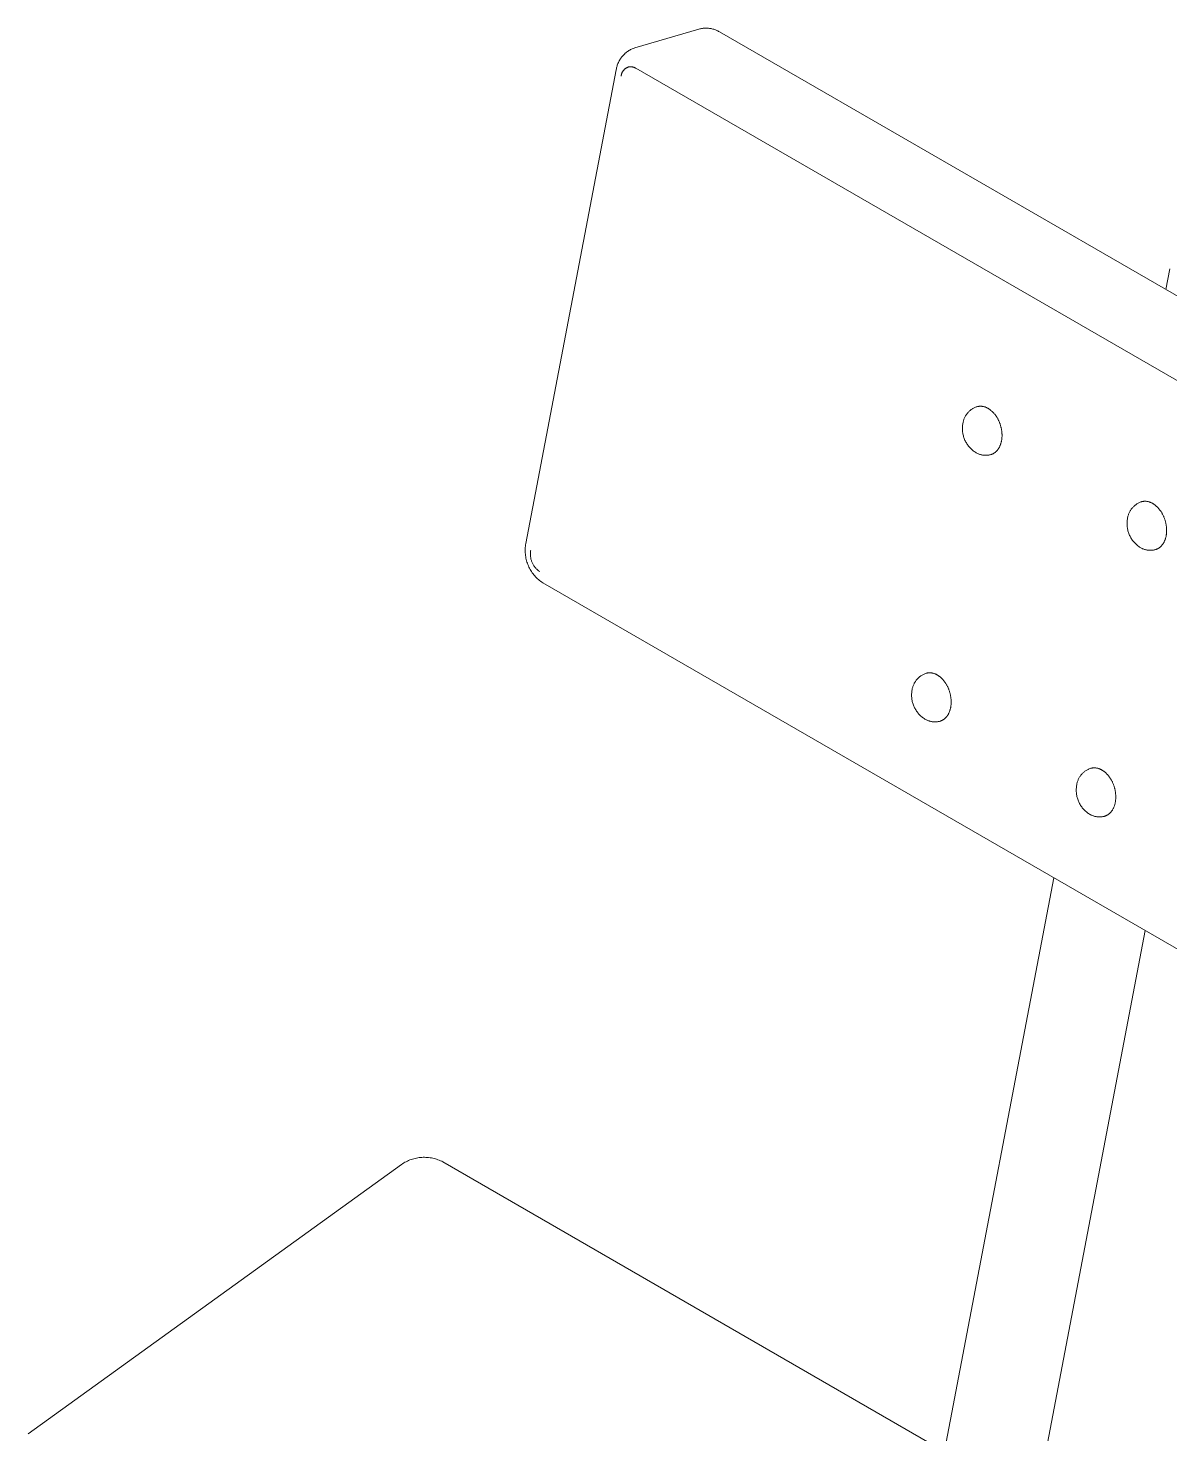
# Model space of a CAD drawing. Header units: millimetres. Extents: x -253 to 4295, y -442 to 2895.
# Drawn here: x 3063.4 to 3334.8, y 1346.2 to 1680.5 of the extents above; entities that cross this region are included whole.
import ezdxf

# ---------------------------------------------------------------- set-up
doc = ezdxf.new("R2010")
doc.units = ezdxf.units.MM
doc.layers.add('ZANO_R', color=7, linetype='Continuous', lineweight=0)

msp = doc.modelspace()

# ---------------------------------------------------------------- linework, layer by layer
at = {"layer": 'ZANO_R'}
for p, q in [((3207.64, 1675.79), (3222.84, 1680.22)), ((3222.84, 1680.22), (3223.04, 1680.28)), ((3223.04, 1680.28), (3223.24, 1680.32)), ((3223.24, 1680.32), (3223.45, 1680.36)), ((3223.45, 1680.36), (3223.66, 1680.4)), ((3223.66, 1680.4), (3223.87, 1680.42)), ((3223.87, 1680.42), (3224.07, 1680.44)), ((3224.07, 1680.44), (3224.28, 1680.45)), ((3224.28, 1680.45), (3224.49, 1680.46)), ((3224.49, 1680.46), (3224.7, 1680.45)), ((3224.7, 1680.45), (3224.91, 1680.44)), ((3224.91, 1680.44), (3225.12, 1680.43)), ((3225.12, 1680.43), (3225.33, 1680.4)), ((3225.33, 1680.4), (3225.54, 1680.37)), ((3225.54, 1680.37), (3225.75, 1680.33)), ((3225.75, 1680.33), (3225.95, 1680.29)), ((3225.95, 1680.29), (3226.16, 1680.23)), ((3226.16, 1680.23), (3226.36, 1680.18)), ((3226.36, 1680.18), (3226.56, 1680.11)), ((3226.56, 1680.11), (3226.75, 1680.04)), ((3226.75, 1680.04), (3226.95, 1679.96)), ((3226.95, 1679.96), (3227.14, 1679.87)), ((3227.14, 1679.87), (3227.33, 1679.78)), ((3227.33, 1679.78), (3227.51, 1679.68)), ((3227.51, 1679.68), (3227.7, 1679.58)), ((3227.7, 1679.58), (4222.85, 1105.03)), ((3205.13, 1674.3), (3205.3, 1674.46)), ((3205.3, 1674.46), (3205.47, 1674.6)), ((3205.47, 1674.6), (3205.64, 1674.74)), ((3205.64, 1674.74), (3205.83, 1674.88)), ((3205.83, 1674.88), (3206.01, 1675.01)), ((3206.01, 1675.01), (3206.2, 1675.13)), ((3206.2, 1675.13), (3206.4, 1675.25)), ((3206.4, 1675.25), (3206.6, 1675.35)), ((3206.6, 1675.35), (3206.8, 1675.46)), ((3206.8, 1675.46), (3207, 1675.55)), ((3207, 1675.55), (3207.21, 1675.64)), ((3207.21, 1675.64), (3207.42, 1675.72)), ((3207.42, 1675.72), (3207.64, 1675.79)), ((3203.26, 1671), (3203.31, 1671.22)), ((3203.31, 1671.22), (3203.37, 1671.44)), ((3203.37, 1671.44), (3203.44, 1671.65)), ((3203.44, 1671.65), (3203.52, 1671.87)), ((3203.52, 1671.87), (3203.6, 1672.08)), ((3203.6, 1672.08), (3203.69, 1672.29)), ((3203.69, 1672.29), (3203.79, 1672.49)), ((3203.79, 1672.49), (3203.89, 1672.69)), ((3203.89, 1672.69), (3204.01, 1672.89)), ((3204.01, 1672.89), (3204.12, 1673.08)), ((3204.12, 1673.08), (3204.25, 1673.27)), ((3204.25, 1673.27), (3204.38, 1673.45)), ((3204.38, 1673.45), (3204.52, 1673.63)), ((3204.52, 1673.63), (3204.66, 1673.81)), ((3204.66, 1673.81), (3204.81, 1673.98)), ((3204.81, 1673.98), (3204.97, 1674.14)), ((3204.97, 1674.14), (3205.13, 1674.3)), ((3205.77, 1671.09), (3205.85, 1671.13)), ((3205.85, 1671.13), (3205.93, 1671.17)), ((3205.93, 1671.17), (3206.02, 1671.2)), ((3206.09, 1671.22), (3206.02, 1671.2)), ((3206.17, 1671.24), (3206.09, 1671.22)), ((3206.24, 1671.25), (3206.17, 1671.24)), ((3206.32, 1671.26), (3206.24, 1671.25)), ((3206.4, 1671.27), (3206.32, 1671.26)), ((3206.48, 1671.27), (3206.4, 1671.27)), ((3206.55, 1671.28), (3206.48, 1671.27)), ((3206.63, 1671.28), (3206.55, 1671.28)), ((3206.71, 1671.28), (3206.63, 1671.28)), ((3206.79, 1671.27), (3206.71, 1671.28)), ((3206.86, 1671.26), (3206.79, 1671.27)), ((3206.94, 1671.25), (3206.86, 1671.26)), ((3207.02, 1671.24), (3206.94, 1671.25)), ((3207.09, 1671.22), (3207.02, 1671.24)), ((3207.17, 1671.21), (3207.09, 1671.22)), ((3207.25, 1671.19), (3207.17, 1671.21)), ((3207.32, 1671.16), (3207.25, 1671.19)), ((3207.39, 1671.14), (3207.32, 1671.16)), ((3207.47, 1671.11), (3207.39, 1671.14)), ((3181.69, 1557.89), (3203.17, 1670.56)), ((3203.17, 1670.56), (3203.21, 1670.78)), ((3203.21, 1670.78), (3203.26, 1671)), ((3204.34, 1669.02), (3204.36, 1669.11)), ((3204.36, 1669.11), (3204.37, 1669.2)), ((3204.37, 1669.2), (3204.39, 1669.29)), ((3204.39, 1669.29), (3204.41, 1669.38)), ((3204.41, 1669.38), (3204.43, 1669.47)), ((3204.43, 1669.47), (3204.46, 1669.55)), ((3204.46, 1669.55), (3204.49, 1669.64)), ((3204.49, 1669.64), (3204.52, 1669.72)), ((3204.52, 1669.72), (3204.55, 1669.8)), ((3204.55, 1669.8), (3204.59, 1669.89)), ((3204.59, 1669.89), (3204.63, 1669.97)), ((3204.63, 1669.97), (3204.68, 1670.05)), ((3204.68, 1670.05), (3204.72, 1670.12)), ((3204.72, 1670.12), (3204.77, 1670.2)), ((3204.77, 1670.2), (3204.82, 1670.27)), ((3204.82, 1670.27), (3204.88, 1670.35)), ((3204.88, 1670.35), (3204.93, 1670.42)), ((3204.93, 1670.42), (3204.99, 1670.49)), ((3204.99, 1670.49), (3205.05, 1670.55)), ((3205.05, 1670.55), (3205.11, 1670.62)), ((3205.11, 1670.62), (3205.18, 1670.68)), ((3205.18, 1670.68), (3205.25, 1670.74)), ((3205.25, 1670.74), (3205.32, 1670.8)), ((3205.32, 1670.8), (3205.39, 1670.85)), ((3205.39, 1670.85), (3205.46, 1670.9)), ((3205.46, 1670.9), (3205.54, 1670.95)), ((3205.54, 1670.95), (3205.61, 1671)), ((3205.61, 1671), (3205.69, 1671.05)), ((3205.69, 1671.05), (3205.77, 1671.09)), ((3207.54, 1671.08), (3207.47, 1671.11)), ((3207.61, 1671.04), (3207.54, 1671.08)), ((3207.68, 1671.01), (3207.61, 1671.04)), ((3207.74, 1670.97), (3207.68, 1671.01)), ((3207.81, 1670.93), (3207.74, 1670.97)), ((3207.81, 1670.93), (4202.96, 1096.38)), ((3333.86, 1618.28), (3334.81, 1623.25)), ((3285.86, 1587.48), (3285.92, 1587.64)), ((3285.92, 1587.64), (3285.99, 1587.79)), ((3285.99, 1587.79), (3286.06, 1587.95)), ((3286.06, 1587.95), (3286.14, 1588.1)), ((3286.14, 1588.1), (3286.22, 1588.24)), ((3286.22, 1588.24), (3286.31, 1588.39)), ((3286.31, 1588.39), (3286.4, 1588.53)), ((3286.4, 1588.53), (3286.5, 1588.67)), ((3286.5, 1588.67), (3286.6, 1588.81)), ((3286.6, 1588.81), (3286.71, 1588.94)), ((3286.71, 1588.94), (3286.82, 1589.07)), ((3286.82, 1589.07), (3286.94, 1589.19)), ((3286.94, 1589.19), (3287.06, 1589.31)), ((3287.06, 1589.31), (3287.18, 1589.43)), ((3287.18, 1589.43), (3287.31, 1589.54)), ((3287.31, 1589.54), (3287.44, 1589.65)), ((3287.44, 1589.65), (3287.58, 1589.75)), ((3287.58, 1589.75), (3287.71, 1589.85)), ((3287.71, 1589.85), (3287.86, 1589.94)), ((3287.86, 1589.94), (3288, 1590.03)), ((3288, 1590.03), (3288.15, 1590.11)), ((3288.15, 1590.11), (3288.3, 1590.19)), ((3288.3, 1590.19), (3288.45, 1590.26)), ((3288.45, 1590.26), (3288.61, 1590.33)), ((3288.61, 1590.33), (3288.77, 1590.39)), ((3288.77, 1590.39), (3288.93, 1590.45)), ((3289.04, 1590.47), (3288.93, 1590.45)), ((3289.15, 1590.5), (3289.04, 1590.47)), ((3289.27, 1590.52), (3289.15, 1590.5)), ((3289.38, 1590.53), (3289.27, 1590.52)), ((3289.5, 1590.54), (3289.38, 1590.53)), ((3289.61, 1590.55), (3289.5, 1590.54)), ((3289.73, 1590.55), (3289.61, 1590.55)), ((3289.84, 1590.55), (3289.73, 1590.55)), ((3289.96, 1590.55), (3289.84, 1590.55)), ((3290.08, 1590.54), (3289.96, 1590.55)), ((3290.19, 1590.53), (3290.08, 1590.54)), ((3290.31, 1590.51), (3290.19, 1590.53)), ((3290.42, 1590.5), (3290.31, 1590.51)), ((3290.53, 1590.47), (3290.42, 1590.5)), ((3290.64, 1590.44), (3290.53, 1590.47)), ((3290.76, 1590.41), (3290.64, 1590.44)), ((3290.87, 1590.38), (3290.76, 1590.41)), ((3290.98, 1590.34), (3290.87, 1590.38)), ((3291.08, 1590.3), (3290.98, 1590.34)), ((3291.19, 1590.25), (3291.08, 1590.3)), ((3291.29, 1590.2), (3291.19, 1590.25)), ((3291.4, 1590.15), (3291.29, 1590.2)), ((3291.5, 1590.09), (3291.4, 1590.15)), ((3291.6, 1590.03), (3291.5, 1590.09)), ((3291.69, 1589.98), (3291.6, 1590.03)), ((3291.78, 1589.92), (3291.69, 1589.98)), ((3291.88, 1589.86), (3291.78, 1589.92)), ((3291.97, 1589.79), (3291.88, 1589.86)), ((3292.06, 1589.73), (3291.97, 1589.79)), ((3292.16, 1589.66), (3292.06, 1589.73)), ((3292.25, 1589.58), (3292.16, 1589.66)), ((3292.34, 1589.51), (3292.25, 1589.58)), ((3292.44, 1589.42), (3292.34, 1589.51)), ((3292.53, 1589.34), (3292.44, 1589.42)), ((3292.62, 1589.25), (3292.53, 1589.34)), ((3292.71, 1589.16), (3292.62, 1589.25)), ((3292.8, 1589.07), (3292.71, 1589.16)), ((3292.89, 1588.97), (3292.8, 1589.07)), ((3292.98, 1588.87), (3292.89, 1588.97)), ((3293.07, 1588.77), (3292.98, 1588.87)), ((3293.16, 1588.67), (3293.07, 1588.77)), ((3293.24, 1588.56), (3293.16, 1588.67)), ((3293.33, 1588.45), (3293.24, 1588.56)), ((3293.41, 1588.33), (3293.33, 1588.45)), ((3293.49, 1588.21), (3293.41, 1588.33)), ((3293.57, 1588.1), (3293.49, 1588.21)), ((3293.65, 1587.97), (3293.57, 1588.1)), ((3293.73, 1587.85), (3293.65, 1587.97)), ((3293.8, 1587.72), (3293.73, 1587.85)), ((3293.87, 1587.59), (3293.8, 1587.72)), ((3293.95, 1587.46), (3293.87, 1587.59)), ((3285.49, 1585.35), (3285.5, 1585.58)), ((3285.49, 1585.12), (3285.49, 1585.35)), ((3285.5, 1584.89), (3285.49, 1585.12)), ((3285.5, 1585.58), (3285.51, 1585.81)), ((3285.52, 1584.66), (3285.5, 1584.89)), ((3285.51, 1585.81), (3285.54, 1586.04)), ((3285.54, 1584.43), (3285.52, 1584.66)), ((3285.54, 1586.04), (3285.57, 1586.27)), ((3285.57, 1584.21), (3285.54, 1584.43)), ((3285.57, 1586.27), (3285.61, 1586.49)), ((3285.61, 1586.49), (3285.63, 1586.66)), ((3285.63, 1586.66), (3285.67, 1586.83)), ((3285.67, 1586.83), (3285.71, 1586.99)), ((3285.71, 1586.99), (3285.75, 1587.15)), ((3285.75, 1587.15), (3285.8, 1587.32)), ((3285.8, 1587.32), (3285.86, 1587.48)), ((3294.01, 1587.33), (3293.95, 1587.46)), ((3294.08, 1587.19), (3294.01, 1587.33)), ((3294.14, 1587.05), (3294.08, 1587.19)), ((3294.21, 1586.92), (3294.14, 1587.05)), ((3294.27, 1586.78), (3294.21, 1586.92)), ((3294.32, 1586.63), (3294.27, 1586.78)), ((3294.38, 1586.49), (3294.32, 1586.63)), ((3294.43, 1586.35), (3294.38, 1586.49)), ((3294.48, 1586.2), (3294.43, 1586.35)), ((3294.53, 1586.06), (3294.48, 1586.2)), ((3294.57, 1585.91), (3294.53, 1586.06)), ((3294.61, 1585.76), (3294.57, 1585.91)), ((3294.65, 1585.62), (3294.61, 1585.76)), ((3294.69, 1585.47), (3294.65, 1585.62)), ((3294.72, 1585.32), (3294.69, 1585.47)), ((3294.75, 1585.17), (3294.72, 1585.32)), ((3294.78, 1585.03), (3294.75, 1585.17)), ((3294.8, 1584.88), (3294.78, 1585.03)), ((3294.82, 1584.74), (3294.8, 1584.88)), ((3294.84, 1584.59), (3294.82, 1584.74)), ((3294.86, 1584.45), (3294.84, 1584.59)), ((3294.87, 1584.3), (3294.86, 1584.45)), ((3294.88, 1584.16), (3294.87, 1584.3)), ((3285.61, 1583.98), (3285.57, 1584.21)), ((3285.66, 1583.75), (3285.61, 1583.98)), ((3285.71, 1583.53), (3285.66, 1583.75)), ((3285.78, 1583.31), (3285.71, 1583.53)), ((3285.85, 1583.09), (3285.78, 1583.31)), ((3285.92, 1582.88), (3285.85, 1583.09)), ((3286.01, 1582.66), (3285.92, 1582.88)), ((3286.1, 1582.45), (3286.01, 1582.66)), ((3286.2, 1582.24), (3286.1, 1582.45)), ((3286.31, 1582.04), (3286.2, 1582.24)), ((3286.42, 1581.84), (3286.31, 1582.04)), ((3286.54, 1581.64), (3286.42, 1581.84)), ((3286.67, 1581.45), (3286.54, 1581.64)), ((3286.8, 1581.27), (3286.67, 1581.45)), ((3286.94, 1581.08), (3286.8, 1581.27)), ((3287.09, 1580.91), (3286.94, 1581.08)), ((3287.24, 1580.73), (3287.09, 1580.91)), ((3294.29, 1580.86), (3294.35, 1580.99)), ((3294.35, 1580.99), (3294.41, 1581.11)), ((3294.41, 1581.11), (3294.46, 1581.24)), ((3294.46, 1581.24), (3294.52, 1581.38)), ((3294.52, 1581.38), (3294.56, 1581.51)), ((3294.56, 1581.51), (3294.61, 1581.64)), ((3294.61, 1581.64), (3294.65, 1581.78)), ((3294.65, 1581.78), (3294.69, 1581.92)), ((3294.69, 1581.92), (3294.72, 1582.06)), ((3294.72, 1582.06), (3294.75, 1582.19)), ((3294.75, 1582.19), (3294.78, 1582.33)), ((3294.78, 1582.33), (3294.8, 1582.45)), ((3294.8, 1582.45), (3294.82, 1582.57)), ((3294.82, 1582.57), (3294.84, 1582.69)), ((3294.84, 1582.69), (3294.86, 1582.82)), ((3294.86, 1582.82), (3294.87, 1582.94)), ((3294.87, 1582.94), (3294.88, 1583.07)), ((3294.89, 1584.02), (3294.88, 1584.16)), ((3294.88, 1583.07), (3294.89, 1583.2)), ((3294.9, 1583.88), (3294.89, 1584.02)), ((3294.89, 1583.2), (3294.9, 1583.33)), ((3294.9, 1583.74), (3294.9, 1583.88)), ((3294.9, 1583.6), (3294.9, 1583.74)), ((3294.9, 1583.47), (3294.9, 1583.6)), ((3294.9, 1583.33), (3294.9, 1583.47)), ((3287.39, 1580.57), (3287.24, 1580.73)), ((3287.56, 1580.4), (3287.39, 1580.57)), ((3287.73, 1580.25), (3287.56, 1580.4)), ((3287.9, 1580.1), (3287.73, 1580.25)), ((3288.08, 1579.95), (3287.9, 1580.1)), ((3288.26, 1579.81), (3288.08, 1579.95)), ((3288.45, 1579.68), (3288.26, 1579.81)), ((3288.64, 1579.56), (3288.45, 1579.68)), ((3288.78, 1579.48), (3288.64, 1579.56)), ((3288.91, 1579.41), (3288.78, 1579.48)), ((3289.05, 1579.34), (3288.91, 1579.41)), ((3289.2, 1579.27), (3289.05, 1579.34)), ((3289.34, 1579.21), (3289.2, 1579.27)), ((3289.49, 1579.16), (3289.34, 1579.21)), ((3289.63, 1579.11), (3289.49, 1579.16)), ((3289.78, 1579.06), (3289.63, 1579.11)), ((3289.93, 1579.02), (3289.78, 1579.06)), ((3290.09, 1578.99), (3289.93, 1579.02)), ((3290.24, 1578.96), (3290.09, 1578.99)), ((3290.39, 1578.94), (3290.24, 1578.96)), ((3290.55, 1578.92), (3290.39, 1578.94)), ((3290.7, 1578.91), (3290.55, 1578.92)), ((3290.86, 1578.9), (3290.7, 1578.91)), ((3291.02, 1578.89), (3290.86, 1578.9)), ((3291.17, 1578.9), (3291.02, 1578.89)), ((3291.33, 1578.9), (3291.17, 1578.9)), ((3291.48, 1578.92), (3291.33, 1578.9)), ((3291.64, 1578.94), (3291.48, 1578.92)), ((3291.79, 1578.96), (3291.64, 1578.94)), ((3291.95, 1578.99), (3291.79, 1578.96)), ((3292.1, 1579.02), (3291.95, 1578.99)), ((3292.25, 1579.06), (3292.1, 1579.02)), ((3292.25, 1579.06), (3292.31, 1579.08)), ((3292.31, 1579.08), (3292.37, 1579.1)), ((3292.37, 1579.1), (3292.43, 1579.12)), ((3292.43, 1579.12), (3292.49, 1579.14)), ((3292.49, 1579.14), (3292.55, 1579.16)), ((3292.55, 1579.16), (3292.61, 1579.19)), ((3292.61, 1579.19), (3292.67, 1579.22)), ((3292.67, 1579.22), (3292.72, 1579.24)), ((3292.72, 1579.24), (3292.78, 1579.27)), ((3292.78, 1579.27), (3292.84, 1579.3)), ((3292.84, 1579.3), (3292.89, 1579.34)), ((3292.89, 1579.34), (3292.95, 1579.37)), ((3292.95, 1579.37), (3293, 1579.4)), ((3293, 1579.4), (3293.06, 1579.44)), ((3293.06, 1579.44), (3293.11, 1579.47)), ((3293.11, 1579.47), (3293.17, 1579.51)), ((3293.17, 1579.51), (3293.22, 1579.55)), ((3293.22, 1579.55), (3293.27, 1579.59)), ((3293.27, 1579.59), (3293.32, 1579.63)), ((3293.32, 1579.63), (3293.37, 1579.68)), ((3293.37, 1579.68), (3293.42, 1579.72)), ((3293.42, 1579.72), (3293.47, 1579.76)), ((3293.47, 1579.76), (3293.52, 1579.81)), ((3293.52, 1579.81), (3293.57, 1579.86)), ((3293.57, 1579.86), (3293.62, 1579.91)), ((3293.62, 1579.91), (3293.66, 1579.95)), ((3293.66, 1579.95), (3293.71, 1580)), ((3293.71, 1580), (3293.75, 1580.06)), ((3293.75, 1580.06), (3293.8, 1580.11)), ((3293.8, 1580.11), (3293.84, 1580.16)), ((3293.84, 1580.16), (3293.88, 1580.21)), ((3293.88, 1580.21), (3293.92, 1580.27)), ((3293.92, 1580.27), (3294, 1580.38)), ((3294, 1580.38), (3294.08, 1580.5)), ((3294.08, 1580.5), (3294.15, 1580.61)), ((3294.15, 1580.61), (3294.22, 1580.74)), ((3294.22, 1580.74), (3294.29, 1580.86)), ((3327.14, 1567.43), (3327.29, 1567.52)), ((3327.29, 1567.52), (3327.44, 1567.59)), ((3327.44, 1567.59), (3327.59, 1567.67)), ((3327.59, 1567.67), (3327.75, 1567.73)), ((3327.75, 1567.73), (3327.9, 1567.79)), ((3327.9, 1567.79), (3328.06, 1567.85)), ((3328.06, 1567.85), (3328.18, 1567.88)), ((3328.18, 1567.88), (3328.29, 1567.9)), ((3328.29, 1567.9), (3328.4, 1567.92)), ((3328.4, 1567.92), (3328.52, 1567.94)), ((3328.52, 1567.94), (3328.63, 1567.95)), ((3328.63, 1567.95), (3328.75, 1567.96)), ((3328.75, 1567.96), (3328.86, 1567.96)), ((3328.86, 1567.96), (3328.98, 1567.96)), ((3328.98, 1567.96), (3329.1, 1567.96)), ((3329.1, 1567.96), (3329.21, 1567.95)), ((3329.21, 1567.95), (3329.33, 1567.94)), ((3329.33, 1567.94), (3329.44, 1567.92)), ((3329.44, 1567.92), (3329.55, 1567.9)), ((3329.55, 1567.9), (3329.67, 1567.88)), ((3329.67, 1567.88), (3329.78, 1567.85)), ((3329.78, 1567.85), (3329.89, 1567.82)), ((3329.89, 1567.82), (3330, 1567.78)), ((3330, 1567.78), (3330.11, 1567.75)), ((3330.11, 1567.75), (3330.22, 1567.7)), ((3330.22, 1567.7), (3330.32, 1567.66)), ((3330.32, 1567.66), (3330.43, 1567.61)), ((3330.43, 1567.61), (3330.53, 1567.56)), ((3330.53, 1567.56), (3330.63, 1567.5)), ((3324.77, 1564.06), (3324.8, 1564.23)), ((3324.8, 1564.23), (3324.84, 1564.4)), ((3324.84, 1564.4), (3324.89, 1564.56)), ((3324.89, 1564.56), (3324.94, 1564.72)), ((3324.94, 1564.72), (3324.99, 1564.88)), ((3324.99, 1564.88), (3325.06, 1565.04)), ((3325.06, 1565.04), (3325.12, 1565.2)), ((3325.12, 1565.2), (3325.2, 1565.35)), ((3325.2, 1565.35), (3325.27, 1565.5)), ((3325.27, 1565.5), (3325.36, 1565.65)), ((3325.36, 1565.65), (3325.44, 1565.8)), ((3325.44, 1565.8), (3325.54, 1565.94)), ((3325.54, 1565.94), (3325.63, 1566.08)), ((3325.63, 1566.08), (3325.74, 1566.21)), ((3325.74, 1566.21), (3325.84, 1566.34)), ((3325.84, 1566.34), (3325.96, 1566.47)), ((3325.96, 1566.47), (3326.07, 1566.6)), ((3326.07, 1566.6), (3326.19, 1566.72)), ((3326.19, 1566.72), (3326.32, 1566.83)), ((3326.32, 1566.83), (3326.44, 1566.94)), ((3326.44, 1566.94), (3326.57, 1567.05)), ((3326.57, 1567.05), (3326.71, 1567.15)), ((3326.71, 1567.15), (3326.85, 1567.25)), ((3326.85, 1567.25), (3326.99, 1567.34)), ((3326.99, 1567.34), (3327.14, 1567.43)), ((3330.63, 1567.5), (3330.73, 1567.44)), ((3330.73, 1567.44), (3330.82, 1567.38)), ((3330.82, 1567.38), (3330.92, 1567.33)), ((3330.92, 1567.33), (3331.01, 1567.26)), ((3331.01, 1567.26), (3331.1, 1567.2)), ((3331.1, 1567.2), (3331.2, 1567.13)), ((3331.2, 1567.13), (3331.29, 1567.06)), ((3331.29, 1567.06), (3331.38, 1566.99)), ((3331.38, 1566.99), (3331.48, 1566.91)), ((3331.48, 1566.91), (3331.57, 1566.83)), ((3331.57, 1566.83), (3331.66, 1566.75)), ((3331.66, 1566.75), (3331.75, 1566.66)), ((3331.75, 1566.66), (3331.85, 1566.57)), ((3331.85, 1566.57), (3331.94, 1566.48)), ((3331.94, 1566.48), (3332.03, 1566.38)), ((3332.03, 1566.38), (3332.12, 1566.28)), ((3332.12, 1566.28), (3332.2, 1566.18)), ((3332.2, 1566.18), (3332.29, 1566.07)), ((3332.29, 1566.07), (3332.38, 1565.96)), ((3332.38, 1565.96), (3332.46, 1565.85)), ((3332.46, 1565.85), (3332.54, 1565.74)), ((3332.54, 1565.74), (3332.63, 1565.62)), ((3332.63, 1565.62), (3332.71, 1565.5)), ((3332.71, 1565.5), (3332.79, 1565.38)), ((3332.79, 1565.38), (3332.86, 1565.25)), ((3332.86, 1565.25), (3332.94, 1565.13)), ((3332.94, 1565.13), (3333.01, 1565)), ((3333.01, 1565), (3333.08, 1564.87)), ((3333.08, 1564.87), (3333.15, 1564.73)), ((3333.15, 1564.73), (3333.22, 1564.6)), ((3333.22, 1564.6), (3333.28, 1564.46)), ((3333.28, 1564.46), (3333.34, 1564.32)), ((3333.34, 1564.32), (3333.4, 1564.18)), ((3333.4, 1564.18), (3333.46, 1564.04)), ((3324.63, 1562.98), (3324.65, 1563.21)), ((3324.63, 1562.76), (3324.63, 1562.98)), ((3324.63, 1562.53), (3324.63, 1562.76)), ((3324.64, 1562.3), (3324.63, 1562.53)), ((3324.65, 1562.07), (3324.64, 1562.3)), ((3324.65, 1563.21), (3324.67, 1563.44)), ((3324.68, 1561.84), (3324.65, 1562.07)), ((3324.67, 1563.44), (3324.7, 1563.67)), ((3324.71, 1561.61), (3324.68, 1561.84)), ((3324.7, 1563.67), (3324.74, 1563.9)), ((3324.75, 1561.38), (3324.71, 1561.61)), ((3324.74, 1563.9), (3324.77, 1564.06)), ((3324.8, 1561.16), (3324.75, 1561.38)), ((3324.85, 1560.94), (3324.8, 1561.16)), ((3324.91, 1560.72), (3324.85, 1560.94)), ((3333.46, 1564.04), (3333.51, 1563.9)), ((3333.51, 1563.9), (3333.56, 1563.75)), ((3333.56, 1563.75), (3333.61, 1563.61)), ((3333.61, 1563.61), (3333.66, 1563.46)), ((3333.66, 1563.46), (3333.71, 1563.32)), ((3333.71, 1563.32), (3333.75, 1563.17)), ((3333.75, 1563.17), (3333.78, 1563.02)), ((3333.78, 1563.02), (3333.82, 1562.87)), ((3333.82, 1562.87), (3333.85, 1562.73)), ((3333.85, 1562.73), (3333.88, 1562.58)), ((3333.88, 1562.58), (3333.91, 1562.43)), ((3333.91, 1562.43), (3333.94, 1562.29)), ((3333.94, 1562.29), (3333.96, 1562.14)), ((3333.96, 1562.14), (3333.98, 1562)), ((3333.98, 1562), (3333.99, 1561.85)), ((3333.99, 1561.85), (3334.01, 1561.71)), ((3334.01, 1561.71), (3334.02, 1561.56)), ((3334.02, 1561.56), (3334.03, 1561.42)), ((3334.03, 1561.42), (3334.03, 1561.28)), ((3334.03, 1561.28), (3334.04, 1561.14)), ((3334.04, 1561.01), (3334.03, 1560.87)), ((3334.03, 1560.87), (3334.03, 1560.74)), ((3334.04, 1561.14), (3334.04, 1561.01)), ((3181.6, 1557.26), (3181.64, 1557.57)), ((3181.64, 1557.57), (3181.69, 1557.89)), ((3324.98, 1560.5), (3324.91, 1560.72)), ((3325.06, 1560.28), (3324.98, 1560.5)), ((3325.15, 1560.07), (3325.06, 1560.28)), ((3325.24, 1559.86), (3325.15, 1560.07)), ((3325.34, 1559.65), (3325.24, 1559.86)), ((3325.44, 1559.45), (3325.34, 1559.65)), ((3325.56, 1559.25), (3325.44, 1559.45)), ((3325.68, 1559.05), (3325.56, 1559.25)), ((3325.8, 1558.86), (3325.68, 1559.05)), ((3325.94, 1558.67), (3325.8, 1558.86)), ((3326.07, 1558.49), (3325.94, 1558.67)), ((3326.22, 1558.31), (3326.07, 1558.49)), ((3326.37, 1558.14), (3326.22, 1558.31)), ((3326.53, 1557.97), (3326.37, 1558.14)), ((3326.69, 1557.81), (3326.53, 1557.97)), ((3326.86, 1557.65), (3326.69, 1557.81)), ((3327.03, 1557.5), (3326.86, 1557.65)), ((3327.21, 1557.36), (3327.03, 1557.5)), ((3332.93, 1557.51), (3332.89, 1557.46)), ((3332.97, 1557.57), (3332.93, 1557.51)), ((3333.02, 1557.62), (3332.97, 1557.57)), ((3333.06, 1557.67), (3333.02, 1557.62)), ((3333.14, 1557.79), (3333.06, 1557.67)), ((3333.21, 1557.9), (3333.14, 1557.79)), ((3333.29, 1558.02), (3333.21, 1557.9)), ((3333.36, 1558.14), (3333.29, 1558.02)), ((3333.42, 1558.26), (3333.36, 1558.14)), ((3333.48, 1558.39), (3333.42, 1558.26)), ((3333.54, 1558.52), (3333.48, 1558.39)), ((3333.6, 1558.65), (3333.54, 1558.52)), ((3333.65, 1558.78), (3333.6, 1558.65)), ((3333.7, 1558.92), (3333.65, 1558.78)), ((3333.74, 1559.05), (3333.7, 1558.92)), ((3333.79, 1559.19), (3333.74, 1559.05)), ((3333.82, 1559.32), (3333.79, 1559.19)), ((3333.86, 1559.46), (3333.82, 1559.32)), ((3333.89, 1559.6), (3333.86, 1559.46)), ((3333.92, 1559.74), (3333.89, 1559.6)), ((3333.94, 1559.85), (3333.92, 1559.74)), ((3333.96, 1559.97), (3333.94, 1559.85)), ((3333.98, 1560.1), (3333.96, 1559.97)), ((3333.99, 1560.22), (3333.98, 1560.1)), ((3334, 1560.35), (3333.99, 1560.22)), ((3334.02, 1560.48), (3334, 1560.35)), ((3334.03, 1560.74), (3334.02, 1560.61)), ((3334.02, 1560.61), (3334.02, 1560.48)), ((3181.54, 1556.31), (3181.55, 1556.63)), ((3181.54, 1556), (3181.54, 1556.31)), ((3181.55, 1555.68), (3181.54, 1556)), ((3181.55, 1556.63), (3181.57, 1556.94)), ((3181.58, 1555.37), (3181.55, 1555.68)), ((3181.57, 1556.94), (3181.6, 1557.26)), ((3181.61, 1555.05), (3181.58, 1555.37)), ((3181.66, 1554.74), (3181.61, 1555.05)), ((3181.72, 1554.43), (3181.66, 1554.74)), ((3181.79, 1554.12), (3181.72, 1554.43)), ((3182.78, 1555.65), (3182.79, 1555.82)), ((3182.78, 1555.47), (3182.78, 1555.65)), ((3182.78, 1555.29), (3182.78, 1555.47)), ((3182.79, 1555.11), (3182.78, 1555.29)), ((3182.79, 1555.82), (3182.81, 1556)), ((3182.8, 1554.94), (3182.79, 1555.11)), ((3182.82, 1554.76), (3182.8, 1554.94)), ((3182.81, 1556), (3182.83, 1556.18)), ((3182.85, 1554.58), (3182.82, 1554.76)), ((3182.83, 1556.18), (3182.86, 1556.35)), ((3182.88, 1554.41), (3182.85, 1554.58)), ((3182.92, 1554.23), (3182.88, 1554.41)), ((3182.97, 1554.06), (3182.92, 1554.23)), ((3327.4, 1557.22), (3327.21, 1557.36)), ((3327.58, 1557.09), (3327.4, 1557.22)), ((3327.78, 1556.96), (3327.58, 1557.09)), ((3327.91, 1556.88), (3327.78, 1556.96)), ((3328.05, 1556.81), (3327.91, 1556.88)), ((3328.19, 1556.74), (3328.05, 1556.81)), ((3328.33, 1556.68), (3328.19, 1556.74)), ((3328.48, 1556.62), (3328.33, 1556.68)), ((3328.62, 1556.56), (3328.48, 1556.62)), ((3328.77, 1556.51), (3328.62, 1556.56)), ((3328.92, 1556.47), (3328.77, 1556.51)), ((3329.07, 1556.43), (3328.92, 1556.47)), ((3329.22, 1556.4), (3329.07, 1556.43)), ((3329.38, 1556.37), (3329.22, 1556.4)), ((3329.53, 1556.34), (3329.38, 1556.37)), ((3329.68, 1556.32), (3329.53, 1556.34)), ((3329.84, 1556.31), (3329.68, 1556.32)), ((3330, 1556.3), (3329.84, 1556.31)), ((3330.15, 1556.3), (3330, 1556.3)), ((3330.31, 1556.3), (3330.15, 1556.3)), ((3330.46, 1556.31), (3330.31, 1556.3)), ((3330.62, 1556.32), (3330.46, 1556.31)), ((3330.77, 1556.34), (3330.62, 1556.32)), ((3330.93, 1556.36), (3330.77, 1556.34)), ((3331.08, 1556.39), (3330.93, 1556.36)), ((3331.23, 1556.43), (3331.08, 1556.39)), ((3331.38, 1556.46), (3331.23, 1556.43)), ((3331.44, 1556.48), (3331.38, 1556.46)), ((3331.51, 1556.5), (3331.44, 1556.48)), ((3331.56, 1556.52), (3331.51, 1556.5)), ((3331.62, 1556.55), (3331.56, 1556.52)), ((3331.68, 1556.57), (3331.62, 1556.55)), ((3331.74, 1556.6), (3331.68, 1556.57)), ((3331.8, 1556.62), (3331.74, 1556.6)), ((3331.86, 1556.65), (3331.8, 1556.62)), ((3331.92, 1556.68), (3331.86, 1556.65)), ((3331.97, 1556.71), (3331.92, 1556.68)), ((3332.03, 1556.74), (3331.97, 1556.71)), ((3332.08, 1556.77), (3332.03, 1556.74)), ((3332.14, 1556.81), (3332.08, 1556.77)), ((3332.19, 1556.84), (3332.14, 1556.81)), ((3332.25, 1556.88), (3332.19, 1556.84)), ((3332.3, 1556.92), (3332.25, 1556.88)), ((3332.35, 1556.96), (3332.3, 1556.92)), ((3332.41, 1557), (3332.35, 1556.96)), ((3332.46, 1557.04), (3332.41, 1557)), ((3332.51, 1557.08), (3332.46, 1557.04)), ((3332.56, 1557.12), (3332.51, 1557.08)), ((3332.61, 1557.17), (3332.56, 1557.12)), ((3332.66, 1557.22), (3332.61, 1557.17)), ((3332.7, 1557.26), (3332.66, 1557.22)), ((3332.75, 1557.31), (3332.7, 1557.26)), ((3332.8, 1557.36), (3332.75, 1557.31)), ((3332.84, 1557.41), (3332.8, 1557.36)), ((3332.89, 1557.46), (3332.84, 1557.41)), ((3181.86, 1553.81), (3181.79, 1554.12)), ((3181.95, 1553.51), (3181.86, 1553.81)), ((3182.05, 1553.21), (3181.95, 1553.51)), ((3182.16, 1552.91), (3182.05, 1553.21)), ((3182.29, 1552.62), (3182.16, 1552.91)), ((3182.42, 1552.33), (3182.29, 1552.62)), ((3182.56, 1552.05), (3182.42, 1552.33)), ((3182.71, 1551.77), (3182.56, 1552.05)), ((3182.87, 1551.5), (3182.71, 1551.77)), ((3183.04, 1551.23), (3182.87, 1551.5)), ((3183.02, 1553.89), (3182.97, 1554.06)), ((3183.07, 1553.72), (3183.02, 1553.89)), ((3183.22, 1550.97), (3183.04, 1551.23)), ((3183.14, 1553.56), (3183.07, 1553.72)), ((3183.2, 1553.39), (3183.14, 1553.56)), ((3183.28, 1553.23), (3183.2, 1553.39)), ((3183.4, 1550.72), (3183.22, 1550.97)), ((3183.36, 1553.07), (3183.28, 1553.23)), ((3183.44, 1552.91), (3183.36, 1553.07)), ((3183.53, 1552.76), (3183.44, 1552.91)), ((3183.63, 1552.61), (3183.53, 1552.76)), ((3183.73, 1552.46), (3183.63, 1552.61)), ((3183.83, 1552.32), (3183.73, 1552.46)), ((3183.94, 1552.18), (3183.83, 1552.32)), ((3184.06, 1552.05), (3183.94, 1552.18)), ((3184.18, 1551.91), (3184.06, 1552.05)), ((3184.3, 1551.79), (3184.18, 1551.91)), ((3184.43, 1551.66), (3184.3, 1551.79)), ((3184.56, 1551.55), (3184.43, 1551.66)), ((3184.7, 1551.43), (3184.56, 1551.55)), ((3184.84, 1551.32), (3184.7, 1551.43)), ((3184.98, 1551.22), (3184.84, 1551.32)), ((3183.6, 1550.47), (3183.4, 1550.72)), ((3183.81, 1550.23), (3183.6, 1550.47)), ((3184.02, 1549.99), (3183.81, 1550.23)), ((3184.24, 1549.77), (3184.02, 1549.99)), ((3184.47, 1549.55), (3184.24, 1549.77)), ((3184.71, 1549.34), (3184.47, 1549.55)), ((3184.95, 1549.14), (3184.71, 1549.34)), ((3185.2, 1548.95), (3184.95, 1549.14)), ((3185.46, 1548.76), (3185.2, 1548.95)), ((3185.72, 1548.59), (3185.46, 1548.76)), ((4180.87, 974.03), (3185.72, 1548.59)), ((3273.72, 1523.94), (3273.77, 1524.1)), ((3273.77, 1524.1), (3273.84, 1524.26)), ((3273.84, 1524.26), (3273.9, 1524.41)), ((3273.9, 1524.41), (3273.98, 1524.57)), ((3273.98, 1524.57), (3274.05, 1524.72)), ((3274.05, 1524.72), (3274.14, 1524.87)), ((3274.14, 1524.87), (3274.22, 1525.01)), ((3274.22, 1525.01), (3274.32, 1525.15)), ((3274.32, 1525.15), (3274.41, 1525.29)), ((3274.41, 1525.29), (3274.52, 1525.43)), ((3274.52, 1525.43), (3274.62, 1525.56)), ((3274.62, 1525.56), (3274.73, 1525.69)), ((3274.73, 1525.69), (3274.85, 1525.81)), ((3274.85, 1525.81), (3274.97, 1525.93)), ((3274.97, 1525.93), (3275.1, 1526.05)), ((3275.1, 1526.05), (3275.22, 1526.16)), ((3275.22, 1526.16), (3275.35, 1526.27)), ((3275.35, 1526.27), (3275.49, 1526.37)), ((3275.49, 1526.37), (3275.63, 1526.47)), ((3275.63, 1526.47), (3275.77, 1526.56)), ((3275.77, 1526.56), (3275.92, 1526.65)), ((3275.92, 1526.65), (3276.06, 1526.73)), ((3276.06, 1526.73), (3276.22, 1526.81)), ((3276.22, 1526.81), (3276.37, 1526.88)), ((3276.37, 1526.88), (3276.53, 1526.95)), ((3276.53, 1526.95), (3276.68, 1527.01)), ((3276.68, 1527.01), (3276.84, 1527.07)), ((3276.96, 1527.1), (3276.84, 1527.07)), ((3277.07, 1527.12), (3276.96, 1527.1)), ((3277.18, 1527.14), (3277.07, 1527.12)), ((3277.3, 1527.15), (3277.18, 1527.14)), ((3277.41, 1527.17), (3277.3, 1527.15)), ((3277.53, 1527.17), (3277.41, 1527.17)), ((3277.64, 1527.18), (3277.53, 1527.17)), ((3277.76, 1527.18), (3277.64, 1527.18)), ((3277.88, 1527.17), (3277.76, 1527.18)), ((3277.99, 1527.16), (3277.88, 1527.17)), ((3278.11, 1527.15), (3277.99, 1527.16)), ((3278.22, 1527.14), (3278.11, 1527.15)), ((3278.33, 1527.12), (3278.22, 1527.14)), ((3278.45, 1527.09), (3278.33, 1527.12)), ((3278.56, 1527.07), (3278.45, 1527.09)), ((3278.67, 1527.04), (3278.56, 1527.07)), ((3278.78, 1527), (3278.67, 1527.04)), ((3278.89, 1526.96), (3278.78, 1527)), ((3279, 1526.92), (3278.89, 1526.96)), ((3279.1, 1526.87), (3279, 1526.92)), ((3279.21, 1526.83), (3279.1, 1526.87)), ((3279.31, 1526.77), (3279.21, 1526.83)), ((3279.41, 1526.72), (3279.31, 1526.77)), ((3279.51, 1526.66), (3279.41, 1526.72)), ((3279.6, 1526.6), (3279.51, 1526.66)), ((3279.7, 1526.54), (3279.6, 1526.6)), ((3279.79, 1526.48), (3279.7, 1526.54)), ((3279.88, 1526.42), (3279.79, 1526.48)), ((3279.98, 1526.35), (3279.88, 1526.42)), ((3280.07, 1526.28), (3279.98, 1526.35)), ((3280.16, 1526.21), (3280.07, 1526.28)), ((3280.26, 1526.13), (3280.16, 1526.21)), ((3280.35, 1526.05), (3280.26, 1526.13)), ((3280.44, 1525.96), (3280.35, 1526.05)), ((3280.53, 1525.88), (3280.44, 1525.96)), ((3280.63, 1525.79), (3280.53, 1525.88)), ((3280.72, 1525.69), (3280.63, 1525.79)), ((3280.81, 1525.6), (3280.72, 1525.69)), ((3280.9, 1525.5), (3280.81, 1525.6)), ((3280.98, 1525.39), (3280.9, 1525.5)), ((3281.07, 1525.29), (3280.98, 1525.39)), ((3281.16, 1525.18), (3281.07, 1525.29)), ((3281.24, 1525.07), (3281.16, 1525.18)), ((3281.32, 1524.95), (3281.24, 1525.07)), ((3281.41, 1524.84), (3281.32, 1524.95)), ((3281.49, 1524.72), (3281.41, 1524.84)), ((3281.57, 1524.6), (3281.49, 1524.72)), ((3281.64, 1524.47), (3281.57, 1524.6)), ((3281.72, 1524.34), (3281.64, 1524.47)), ((3281.79, 1524.21), (3281.72, 1524.34)), ((3281.86, 1524.08), (3281.79, 1524.21)), ((3281.93, 1523.95), (3281.86, 1524.08)), ((3273.41, 1522.2), (3273.43, 1522.43)), ((3273.41, 1521.97), (3273.41, 1522.2)), ((3273.41, 1521.74), (3273.41, 1521.97)), ((3273.42, 1521.51), (3273.41, 1521.74)), ((3273.43, 1521.28), (3273.42, 1521.51)), ((3273.43, 1522.43), (3273.45, 1522.66)), ((3273.46, 1521.06), (3273.43, 1521.28)), ((3273.45, 1522.66), (3273.48, 1522.89)), ((3273.49, 1520.83), (3273.46, 1521.06)), ((3273.48, 1522.89), (3273.52, 1523.11)), ((3273.53, 1520.6), (3273.49, 1520.83)), ((3273.52, 1523.11), (3273.55, 1523.28)), ((3273.55, 1523.28), (3273.58, 1523.45)), ((3273.58, 1523.45), (3273.62, 1523.61)), ((3273.62, 1523.61), (3273.67, 1523.78)), ((3273.67, 1523.78), (3273.72, 1523.94)), ((3282, 1523.81), (3281.93, 1523.95)), ((3282.06, 1523.68), (3282, 1523.81)), ((3282.12, 1523.54), (3282.06, 1523.68)), ((3282.18, 1523.4), (3282.12, 1523.54)), ((3282.24, 1523.26), (3282.18, 1523.4)), ((3282.29, 1523.11), (3282.24, 1523.26)), ((3282.34, 1522.97), (3282.29, 1523.11)), ((3282.39, 1522.82), (3282.34, 1522.97)), ((3282.44, 1522.68), (3282.39, 1522.82)), ((3282.49, 1522.53), (3282.44, 1522.68)), ((3282.53, 1522.39), (3282.49, 1522.53)), ((3282.56, 1522.24), (3282.53, 1522.39)), ((3282.6, 1522.09), (3282.56, 1522.24)), ((3282.63, 1521.94), (3282.6, 1522.09)), ((3282.66, 1521.8), (3282.63, 1521.94)), ((3282.69, 1521.65), (3282.66, 1521.8)), ((3282.72, 1521.5), (3282.69, 1521.65)), ((3282.74, 1521.36), (3282.72, 1521.5)), ((3282.76, 1521.21), (3282.74, 1521.36)), ((3282.77, 1521.07), (3282.76, 1521.21)), ((3282.79, 1520.92), (3282.77, 1521.07)), ((3282.8, 1520.78), (3282.79, 1520.92)), ((3282.81, 1520.64), (3282.8, 1520.78)), ((3273.58, 1520.38), (3273.53, 1520.6)), ((3273.63, 1520.15), (3273.58, 1520.38)), ((3273.69, 1519.93), (3273.63, 1520.15)), ((3273.76, 1519.71), (3273.69, 1519.93)), ((3273.84, 1519.5), (3273.76, 1519.71)), ((3273.93, 1519.28), (3273.84, 1519.5)), ((3274.02, 1519.07), (3273.93, 1519.28)), ((3274.12, 1518.87), (3274.02, 1519.07)), ((3274.22, 1518.66), (3274.12, 1518.87)), ((3274.34, 1518.46), (3274.22, 1518.66)), ((3274.46, 1518.27), (3274.34, 1518.46)), ((3274.58, 1518.08), (3274.46, 1518.27)), ((3274.72, 1517.89), (3274.58, 1518.08)), ((3274.85, 1517.71), (3274.72, 1517.89)), ((3275, 1517.53), (3274.85, 1517.71)), ((3275.15, 1517.36), (3275, 1517.53)), ((3282.14, 1517.36), (3282.2, 1517.48)), ((3282.2, 1517.48), (3282.26, 1517.61)), ((3282.26, 1517.61), (3282.32, 1517.74)), ((3282.32, 1517.74), (3282.38, 1517.87)), ((3282.38, 1517.87), (3282.43, 1518)), ((3282.43, 1518), (3282.48, 1518.13)), ((3282.48, 1518.13), (3282.52, 1518.27)), ((3282.52, 1518.27), (3282.57, 1518.4)), ((3282.57, 1518.4), (3282.6, 1518.54)), ((3282.6, 1518.54), (3282.64, 1518.68)), ((3282.64, 1518.68), (3282.67, 1518.82)), ((3282.67, 1518.82), (3282.7, 1518.95)), ((3282.7, 1518.95), (3282.72, 1519.07)), ((3282.72, 1519.07), (3282.74, 1519.19)), ((3282.74, 1519.19), (3282.76, 1519.31)), ((3282.76, 1519.31), (3282.77, 1519.44)), ((3282.77, 1519.44), (3282.78, 1519.56)), ((3282.78, 1519.56), (3282.8, 1519.69)), ((3282.8, 1519.82), (3282.81, 1519.96)), ((3282.8, 1519.69), (3282.8, 1519.82)), ((3282.81, 1520.5), (3282.81, 1520.64)), ((3282.82, 1520.36), (3282.81, 1520.5)), ((3282.81, 1520.09), (3282.82, 1520.23)), ((3282.81, 1519.96), (3282.81, 1520.09)), ((3282.82, 1520.23), (3282.82, 1520.36)), ((3275.31, 1517.19), (3275.15, 1517.36)), ((3275.47, 1517.03), (3275.31, 1517.19)), ((3275.64, 1516.87), (3275.47, 1517.03)), ((3275.81, 1516.72), (3275.64, 1516.87)), ((3275.99, 1516.58), (3275.81, 1516.72)), ((3276.18, 1516.44), (3275.99, 1516.58)), ((3276.36, 1516.31), (3276.18, 1516.44)), ((3276.56, 1516.18), (3276.36, 1516.31)), ((3276.69, 1516.1), (3276.56, 1516.18)), ((3276.83, 1516.03), (3276.69, 1516.1)), ((3276.97, 1515.96), (3276.83, 1516.03)), ((3277.11, 1515.89), (3276.97, 1515.96)), ((3277.26, 1515.84), (3277.11, 1515.89)), ((3277.4, 1515.78), (3277.26, 1515.84)), ((3277.55, 1515.73), (3277.4, 1515.78)), ((3277.7, 1515.69), (3277.55, 1515.73)), ((3277.85, 1515.65), (3277.7, 1515.69)), ((3278, 1515.61), (3277.85, 1515.65)), ((3278.16, 1515.58), (3278, 1515.61)), ((3278.31, 1515.56), (3278.16, 1515.58)), ((3278.46, 1515.54), (3278.31, 1515.56)), ((3278.62, 1515.53), (3278.46, 1515.54)), ((3278.78, 1515.52), (3278.62, 1515.53)), ((3278.93, 1515.52), (3278.78, 1515.52)), ((3279.09, 1515.52), (3278.93, 1515.52)), ((3279.24, 1515.53), (3279.09, 1515.52)), ((3279.4, 1515.54), (3279.24, 1515.53)), ((3279.55, 1515.56), (3279.4, 1515.54)), ((3279.71, 1515.58), (3279.55, 1515.56)), ((3279.86, 1515.61), (3279.71, 1515.58)), ((3280.01, 1515.64), (3279.86, 1515.61)), ((3280.16, 1515.68), (3280.01, 1515.64)), ((3280.16, 1515.68), (3280.22, 1515.7)), ((3280.22, 1515.7), (3280.28, 1515.72)), ((3280.28, 1515.72), (3280.34, 1515.74)), ((3280.34, 1515.74), (3280.4, 1515.76)), ((3280.4, 1515.76), (3280.46, 1515.79)), ((3280.46, 1515.79), (3280.52, 1515.81)), ((3280.52, 1515.81), (3280.58, 1515.84)), ((3280.58, 1515.84), (3280.64, 1515.87)), ((3280.64, 1515.87), (3280.7, 1515.9)), ((3280.7, 1515.9), (3280.75, 1515.93)), ((3280.75, 1515.93), (3280.81, 1515.96)), ((3280.81, 1515.96), (3280.86, 1515.99)), ((3280.86, 1515.99), (3280.92, 1516.03)), ((3280.92, 1516.03), (3280.97, 1516.06)), ((3280.97, 1516.06), (3281.03, 1516.1)), ((3281.03, 1516.1), (3281.08, 1516.13)), ((3281.08, 1516.13), (3281.13, 1516.17)), ((3281.13, 1516.17), (3281.19, 1516.21)), ((3281.19, 1516.21), (3281.24, 1516.26)), ((3281.24, 1516.26), (3281.29, 1516.3)), ((3281.29, 1516.3), (3281.34, 1516.34)), ((3281.34, 1516.34), (3281.39, 1516.39)), ((3281.39, 1516.39), (3281.44, 1516.43)), ((3281.44, 1516.43), (3281.48, 1516.48)), ((3281.48, 1516.48), (3281.53, 1516.53)), ((3281.53, 1516.53), (3281.58, 1516.58)), ((3281.58, 1516.58), (3281.62, 1516.63)), ((3281.62, 1516.63), (3281.67, 1516.68)), ((3281.67, 1516.68), (3281.71, 1516.73)), ((3281.71, 1516.73), (3281.75, 1516.78)), ((3281.75, 1516.78), (3281.8, 1516.84)), ((3281.8, 1516.84), (3281.84, 1516.89)), ((3281.84, 1516.89), (3281.92, 1517)), ((3281.92, 1517), (3281.99, 1517.12)), ((3281.99, 1517.12), (3282.07, 1517.24)), ((3282.07, 1517.24), (3282.14, 1517.36)), ((3314.91, 1503.97), (3315.05, 1504.05)), ((3315.05, 1504.05), (3315.2, 1504.14)), ((3315.2, 1504.14), (3315.35, 1504.22)), ((3315.35, 1504.22), (3315.5, 1504.29)), ((3315.5, 1504.29), (3315.66, 1504.36)), ((3315.66, 1504.36), (3315.82, 1504.42)), ((3315.82, 1504.42), (3315.98, 1504.47)), ((3315.98, 1504.47), (3316.09, 1504.5)), ((3316.09, 1504.5), (3316.21, 1504.52)), ((3316.21, 1504.52), (3316.32, 1504.54)), ((3316.32, 1504.54), (3316.43, 1504.56)), ((3316.43, 1504.56), (3316.55, 1504.57)), ((3316.55, 1504.57), (3316.66, 1504.58)), ((3316.66, 1504.58), (3316.78, 1504.58)), ((3316.78, 1504.58), (3316.9, 1504.58)), ((3316.9, 1504.58), (3317.01, 1504.58)), ((3317.01, 1504.58), (3317.13, 1504.57)), ((3317.13, 1504.57), (3317.24, 1504.56)), ((3317.24, 1504.56), (3317.36, 1504.54)), ((3317.36, 1504.54), (3317.47, 1504.52)), ((3317.47, 1504.52), (3317.58, 1504.5)), ((3317.58, 1504.5), (3317.69, 1504.47)), ((3317.69, 1504.47), (3317.81, 1504.44)), ((3317.81, 1504.44), (3317.92, 1504.41)), ((3317.92, 1504.41), (3318.03, 1504.37)), ((3318.03, 1504.37), (3318.13, 1504.33)), ((3318.13, 1504.33), (3318.24, 1504.28)), ((3318.24, 1504.28), (3318.34, 1504.23)), ((3318.34, 1504.23), (3318.45, 1504.18)), ((3318.45, 1504.18), (3318.55, 1504.12)), ((3318.55, 1504.12), (3318.65, 1504.06)), ((3318.65, 1504.06), (3318.74, 1504.01)), ((3318.74, 1504.01), (3318.83, 1503.95)), ((3312.66, 1500.52), (3312.69, 1500.69)), ((3312.69, 1500.69), (3312.72, 1500.85)), ((3312.72, 1500.85), (3312.76, 1501.02)), ((3312.76, 1501.02), (3312.8, 1501.18)), ((3312.8, 1501.18), (3312.85, 1501.34)), ((3312.85, 1501.34), (3312.91, 1501.51)), ((3312.91, 1501.51), (3312.97, 1501.66)), ((3312.97, 1501.66), (3313.04, 1501.82)), ((3313.04, 1501.82), (3313.11, 1501.97)), ((3313.11, 1501.97), (3313.19, 1502.12)), ((3313.19, 1502.12), (3313.27, 1502.27)), ((3313.27, 1502.27), (3313.36, 1502.42)), ((3313.36, 1502.42), (3313.45, 1502.56)), ((3313.45, 1502.56), (3313.55, 1502.7)), ((3313.55, 1502.7), (3313.65, 1502.83)), ((3313.65, 1502.83), (3313.76, 1502.97)), ((3313.76, 1502.97), (3313.87, 1503.09)), ((3313.87, 1503.09), (3313.99, 1503.22)), ((3313.99, 1503.22), (3314.11, 1503.34)), ((3314.11, 1503.34), (3314.23, 1503.46)), ((3314.23, 1503.46), (3314.36, 1503.57)), ((3314.36, 1503.57), (3314.49, 1503.67)), ((3314.49, 1503.67), (3314.63, 1503.78)), ((3314.63, 1503.78), (3314.76, 1503.87)), ((3314.76, 1503.87), (3314.91, 1503.97)), ((3318.83, 1503.95), (3318.93, 1503.89)), ((3318.93, 1503.89), (3319.02, 1503.82)), ((3319.02, 1503.82), (3319.11, 1503.76)), ((3319.11, 1503.76), (3319.21, 1503.68)), ((3319.21, 1503.68), (3319.3, 1503.61)), ((3319.3, 1503.61), (3319.39, 1503.53)), ((3319.39, 1503.53), (3319.49, 1503.45)), ((3319.49, 1503.45), (3319.58, 1503.37)), ((3319.58, 1503.37), (3319.67, 1503.28)), ((3319.67, 1503.28), (3319.76, 1503.19)), ((3319.76, 1503.19), (3319.85, 1503.1)), ((3319.85, 1503.1), (3319.94, 1503)), ((3319.94, 1503), (3320.03, 1502.9)), ((3320.03, 1502.9), (3320.12, 1502.8)), ((3320.12, 1502.8), (3320.21, 1502.69)), ((3320.21, 1502.69), (3320.29, 1502.59)), ((3320.29, 1502.59), (3320.38, 1502.47)), ((3320.38, 1502.47), (3320.46, 1502.36)), ((3320.46, 1502.36), (3320.54, 1502.24)), ((3320.54, 1502.24), (3320.62, 1502.12)), ((3320.62, 1502.12), (3320.7, 1502)), ((3320.7, 1502), (3320.78, 1501.88)), ((3320.78, 1501.88), (3320.85, 1501.75)), ((3320.85, 1501.75), (3320.92, 1501.62)), ((3320.92, 1501.62), (3321, 1501.49)), ((3321, 1501.49), (3321.06, 1501.35)), ((3321.06, 1501.35), (3321.13, 1501.22)), ((3321.13, 1501.22), (3321.2, 1501.08)), ((3321.2, 1501.08), (3321.26, 1500.94)), ((3321.26, 1500.94), (3321.32, 1500.8)), ((3321.32, 1500.8), (3321.37, 1500.66)), ((3321.37, 1500.66), (3321.43, 1500.52)), ((3312.54, 1499.38), (3312.55, 1499.61)), ((3312.54, 1499.15), (3312.54, 1499.38)), ((3312.55, 1498.92), (3312.54, 1499.15)), ((3312.55, 1499.61), (3312.57, 1499.84)), ((3312.57, 1498.69), (3312.55, 1498.92)), ((3312.57, 1499.84), (3312.59, 1500.07)), ((3312.59, 1498.46), (3312.57, 1498.69)), ((3312.59, 1500.07), (3312.62, 1500.29)), ((3312.62, 1498.23), (3312.59, 1498.46)), ((3312.62, 1500.29), (3312.66, 1500.52)), ((3312.66, 1498.01), (3312.62, 1498.23)), ((3312.71, 1497.78), (3312.66, 1498.01)), ((3312.77, 1497.56), (3312.71, 1497.78)), ((3312.83, 1497.34), (3312.77, 1497.56)), ((3312.9, 1497.12), (3312.83, 1497.34)), ((3321.43, 1500.52), (3321.48, 1500.37)), ((3321.48, 1500.37), (3321.53, 1500.23)), ((3321.53, 1500.23), (3321.58, 1500.08)), ((3321.58, 1500.08), (3321.62, 1499.94)), ((3321.62, 1499.94), (3321.66, 1499.79)), ((3321.66, 1499.79), (3321.7, 1499.64)), ((3321.7, 1499.64), (3321.74, 1499.5)), ((3321.74, 1499.5), (3321.77, 1499.35)), ((3321.77, 1499.35), (3321.8, 1499.2)), ((3321.8, 1499.2), (3321.83, 1499.06)), ((3321.83, 1499.06), (3321.85, 1498.91)), ((3321.85, 1498.91), (3321.87, 1498.76)), ((3321.87, 1498.76), (3321.89, 1498.62)), ((3321.89, 1498.62), (3321.91, 1498.47)), ((3321.91, 1498.47), (3321.92, 1498.33)), ((3321.92, 1498.33), (3321.93, 1498.19)), ((3321.93, 1498.19), (3321.94, 1498.05)), ((3321.94, 1498.05), (3321.95, 1497.91)), ((3321.95, 1497.36), (3321.94, 1497.23)), ((3321.95, 1497.91), (3321.95, 1497.77)), ((3321.95, 1497.77), (3321.95, 1497.63)), ((3321.95, 1497.63), (3321.95, 1497.49)), ((3321.95, 1497.49), (3321.95, 1497.36)), ((3312.98, 1496.9), (3312.9, 1497.12)), ((3313.06, 1496.69), (3312.98, 1496.9)), ((3313.15, 1496.48), (3313.06, 1496.69)), ((3313.25, 1496.27), (3313.15, 1496.48)), ((3313.36, 1496.07), (3313.25, 1496.27)), ((3313.47, 1495.87), (3313.36, 1496.07)), ((3313.59, 1495.67), (3313.47, 1495.87)), ((3313.72, 1495.48), (3313.59, 1495.67)), ((3313.85, 1495.29), (3313.72, 1495.48)), ((3313.99, 1495.11), (3313.85, 1495.29)), ((3314.14, 1494.93), (3313.99, 1495.11)), ((3314.29, 1494.76), (3314.14, 1494.93)), ((3314.44, 1494.59), (3314.29, 1494.76)), ((3314.61, 1494.43), (3314.44, 1494.59)), ((3314.78, 1494.28), (3314.61, 1494.43)), ((3314.95, 1494.12), (3314.78, 1494.28)), ((3315.13, 1493.98), (3314.95, 1494.12)), ((3315.31, 1493.84), (3315.13, 1493.98)), ((3320.71, 1493.98), (3320.67, 1493.93)), ((3320.76, 1494.03), (3320.71, 1493.98)), ((3320.8, 1494.08), (3320.76, 1494.03)), ((3320.85, 1494.14), (3320.8, 1494.08)), ((3320.89, 1494.19), (3320.85, 1494.14)), ((3320.93, 1494.24), (3320.89, 1494.19)), ((3320.97, 1494.3), (3320.93, 1494.24)), ((3321.05, 1494.41), (3320.97, 1494.3)), ((3321.13, 1494.52), (3321.05, 1494.41)), ((3321.2, 1494.64), (3321.13, 1494.52)), ((3321.27, 1494.76), (3321.2, 1494.64)), ((3321.34, 1494.89), (3321.27, 1494.76)), ((3321.4, 1495.01), (3321.34, 1494.89)), ((3321.46, 1495.14), (3321.4, 1495.01)), ((3321.51, 1495.27), (3321.46, 1495.14)), ((3321.57, 1495.4), (3321.51, 1495.27)), ((3321.61, 1495.54), (3321.57, 1495.4)), ((3321.66, 1495.67), (3321.61, 1495.54)), ((3321.7, 1495.81), (3321.66, 1495.67)), ((3321.74, 1495.95), (3321.7, 1495.81)), ((3321.77, 1496.08), (3321.74, 1495.95)), ((3321.8, 1496.22), (3321.77, 1496.08)), ((3321.83, 1496.36), (3321.8, 1496.22)), ((3321.85, 1496.48), (3321.83, 1496.36)), ((3321.87, 1496.6), (3321.85, 1496.48)), ((3321.89, 1496.72), (3321.87, 1496.6)), ((3321.91, 1496.84), (3321.89, 1496.72)), ((3321.92, 1496.97), (3321.91, 1496.84)), ((3321.93, 1497.1), (3321.92, 1496.97)), ((3321.94, 1497.23), (3321.93, 1497.1)), ((3315.5, 1493.71), (3315.31, 1493.84)), ((3315.69, 1493.59), (3315.5, 1493.71)), ((3315.83, 1493.51), (3315.69, 1493.59)), ((3315.96, 1493.43), (3315.83, 1493.51)), ((3316.1, 1493.36), (3315.96, 1493.43)), ((3316.25, 1493.3), (3316.1, 1493.36)), ((3316.39, 1493.24), (3316.25, 1493.3)), ((3316.54, 1493.19), (3316.39, 1493.24)), ((3316.68, 1493.14), (3316.54, 1493.19)), ((3316.83, 1493.09), (3316.68, 1493.14)), ((3316.99, 1493.05), (3316.83, 1493.09)), ((3317.14, 1493.02), (3316.99, 1493.05)), ((3317.29, 1492.99), (3317.14, 1493.02)), ((3317.44, 1492.97), (3317.29, 1492.99)), ((3317.6, 1492.95), (3317.44, 1492.97)), ((3317.75, 1492.93), (3317.6, 1492.95)), ((3317.91, 1492.92), (3317.75, 1492.93)), ((3318.07, 1492.92), (3317.91, 1492.92)), ((3318.22, 1492.92), (3318.07, 1492.92)), ((3318.38, 1492.93), (3318.22, 1492.92)), ((3318.53, 1492.94), (3318.38, 1492.93)), ((3318.69, 1492.96), (3318.53, 1492.94)), ((3318.84, 1492.99), (3318.69, 1492.96)), ((3319, 1493.01), (3318.84, 1492.99)), ((3319.15, 1493.05), (3319, 1493.01)), ((3319.3, 1493.09), (3319.15, 1493.05)), ((3319.36, 1493.11), (3319.3, 1493.09)), ((3319.42, 1493.13), (3319.36, 1493.11)), ((3319.48, 1493.15), (3319.42, 1493.13)), ((3319.54, 1493.17), (3319.48, 1493.15)), ((3319.6, 1493.19), (3319.54, 1493.17)), ((3319.66, 1493.22), (3319.6, 1493.19)), ((3319.72, 1493.24), (3319.66, 1493.22)), ((3319.77, 1493.27), (3319.72, 1493.24)), ((3319.83, 1493.3), (3319.77, 1493.27)), ((3319.89, 1493.33), (3319.83, 1493.3)), ((3319.94, 1493.36), (3319.89, 1493.33)), ((3320, 1493.4), (3319.94, 1493.36)), ((3320.05, 1493.43), (3320, 1493.4)), ((3320.11, 1493.47), (3320.05, 1493.43)), ((3320.16, 1493.5), (3320.11, 1493.47)), ((3320.22, 1493.54), (3320.16, 1493.5)), ((3320.27, 1493.58), (3320.22, 1493.54)), ((3320.32, 1493.62), (3320.27, 1493.58)), ((3320.37, 1493.66), (3320.32, 1493.62)), ((3320.42, 1493.7), (3320.37, 1493.66)), ((3320.47, 1493.75), (3320.42, 1493.7)), ((3320.52, 1493.79), (3320.47, 1493.75)), ((3320.57, 1493.84), (3320.52, 1493.79)), ((3320.62, 1493.88), (3320.57, 1493.84)), ((3320.67, 1493.93), (3320.62, 1493.88)), ((3281.29, 1342.56), (3307.2, 1478.45)), ((3328.95, 1465.89), (3302.95, 1329.51)), ((3152.13, 1410.29), (3152.4, 1410.47)), ((3152.4, 1410.47), (3152.67, 1410.64)), ((3152.67, 1410.64), (3152.95, 1410.8)), ((3152.95, 1410.8), (3153.24, 1410.95)), ((3153.24, 1410.95), (3153.53, 1411.1)), ((3153.53, 1411.1), (3153.83, 1411.23)), ((3153.83, 1411.23), (3154.13, 1411.35)), ((3154.13, 1411.35), (3154.43, 1411.46)), ((3154.43, 1411.46), (3154.74, 1411.56)), ((3154.74, 1411.56), (3155.05, 1411.65)), ((3155.05, 1411.65), (3155.37, 1411.73)), ((3155.37, 1411.73), (3155.69, 1411.8)), ((3155.69, 1411.8), (3156, 1411.86)), ((3156, 1411.86), (3156.33, 1411.91)), ((3156.33, 1411.91), (3156.65, 1411.95)), ((3156.65, 1411.95), (3156.97, 1411.97)), ((3156.97, 1411.97), (3157.3, 1411.99)), ((3157.3, 1411.99), (3157.62, 1411.99)), ((3157.62, 1411.99), (3157.94, 1411.98)), ((3157.94, 1411.98), (3158.27, 1411.96)), ((3158.27, 1411.96), (3158.59, 1411.93)), ((3158.59, 1411.93), (3158.91, 1411.89)), ((3158.91, 1411.89), (3159.23, 1411.84)), ((3159.23, 1411.84), (3159.55, 1411.78)), ((3159.55, 1411.78), (3159.87, 1411.7)), ((3159.87, 1411.7), (3160.18, 1411.62)), ((3160.18, 1411.62), (3160.49, 1411.52)), ((3160.49, 1411.52), (3160.8, 1411.42)), ((3160.8, 1411.42), (3161.1, 1411.3)), ((3161.1, 1411.3), (3161.4, 1411.18)), ((3161.4, 1411.18), (3161.7, 1411.04)), ((3161.7, 1411.04), (3161.99, 1410.89)), ((3161.99, 1410.89), (4157.14, 836.34)), ((3063.37, 1346.23), (3152.13, 1410.29))]:
    msp.add_line(p, q, dxfattribs=at)

doc.saveas('drawing.dxf')
